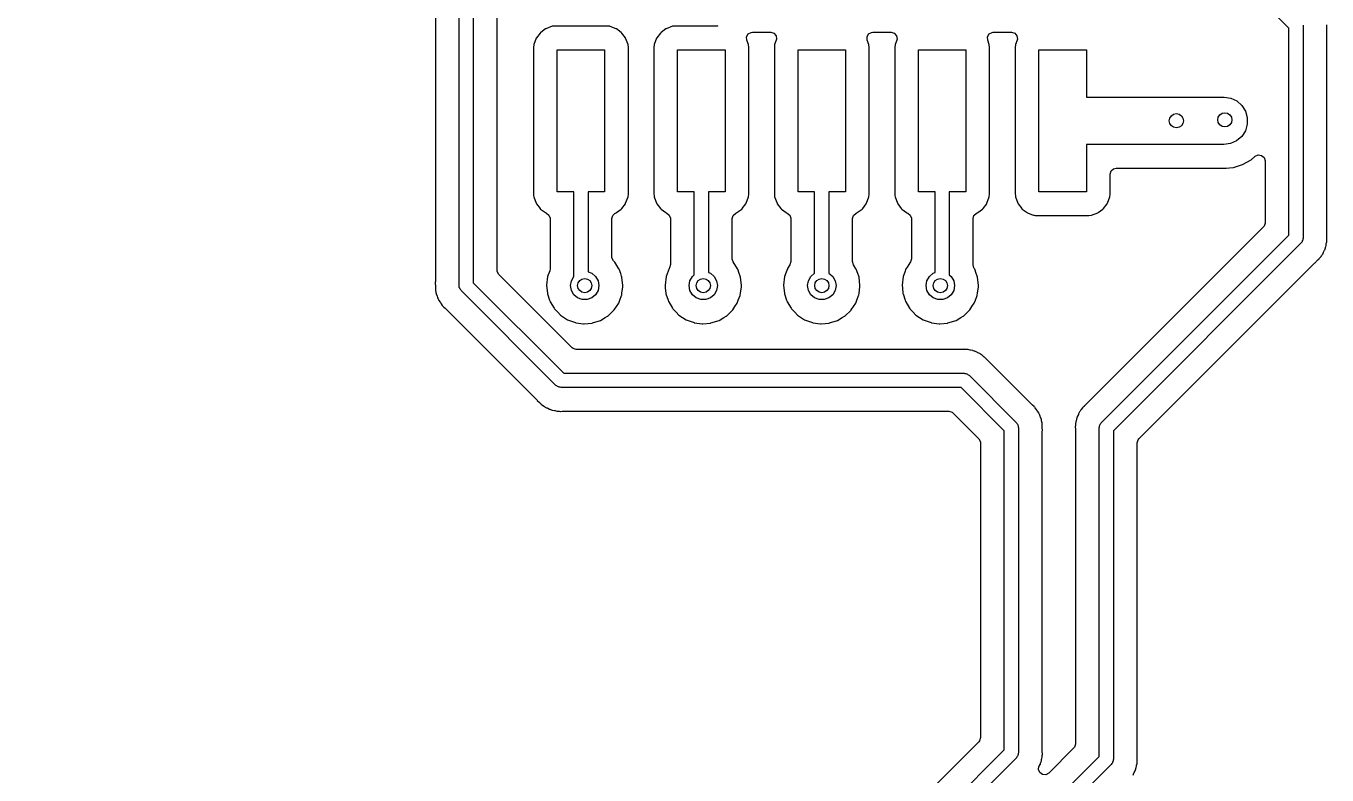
# Model space of a CAD drawing. Extents: x -3.92 to 3.92, y 0.02 to 7.83.
# Drawn here: x -2.236 to -1.155, y 1.798 to 2.42 of the extents above; entities that cross this region are included whole.
import ezdxf

# ---------------------------------------------------------------- set-up
doc = ezdxf.new("R2010")
doc.units = 0
doc.header["$MEASUREMENT"] = 0
doc.layers.add('BLACK', color=7, linetype='CONTINUOUS')

msp = doc.modelspace()

# ---------------------------------------------------------------- linework, layer by layer
at = {"layer": 'BLACK', "linetype": 'CONTINUOUS'}
for p, q in [((-1.89569, 2.49856), (-1.89569, 2.20791)), ((-1.87598, 2.20472), (-1.87598, 2.5)), ((-1.86417, 2.49755), (-1.86417, 2.20717)), ((-1.84447, 2.21739), (-1.84447, 2.48734)), ((-1.18701, 2.41881), (-1.20323, 2.43504)), ((-1.79876, 2.42023), (-1.80405, 2.41825)), ((-1.79845, 2.42026), (-1.79876, 2.42023)), ((-1.79649, 2.42048), (-1.79845, 2.42026)), ((-1.79845, 2.42026), (-1.79845, 2.42026)), ((-1.79635, 2.42049), (-1.79649, 2.42048)), ((-1.79649, 2.42048), (-1.79649, 2.42048)), ((-1.7748, 2.42049), (-1.79635, 2.42049)), ((-1.75325, 2.42049), (-1.7748, 2.42049)), ((-1.75312, 2.42048), (-1.75325, 2.42049)), ((-1.75115, 2.42026), (-1.75312, 2.42048)), ((-1.75312, 2.42048), (-1.75312, 2.42048)), ((-1.75084, 2.42023), (-1.75115, 2.42026)), ((-1.75115, 2.42026), (-1.75115, 2.42026)), ((-1.75055, 2.42012), (-1.75084, 2.42023)), ((-1.75039, 2.42006), (-1.75055, 2.42012)), ((-1.75055, 2.42012), (-1.75055, 2.42012)), ((-1.74556, 2.41825), (-1.75039, 2.42006)), ((-1.69876, 2.42023), (-1.70405, 2.41825)), ((-1.69845, 2.42026), (-1.69876, 2.42023)), ((-1.69649, 2.42048), (-1.69845, 2.42026)), ((-1.69845, 2.42026), (-1.69845, 2.42026)), ((-1.69635, 2.42049), (-1.69649, 2.42048)), ((-1.69649, 2.42048), (-1.69649, 2.42048)), ((-1.69567, 2.42049), (-1.69635, 2.42049)), ((-1.6616, 2.42049), (-1.69567, 2.42049)), ((-1.66125, 2.4205), (-1.6616, 2.42049)), ((-1.1752, 2.42126), (-1.1752, 2.24409)), ((-1.1554, 2.41883), (-1.15549, 2.42158)), ((-1.81195, 2.41035), (-1.81393, 2.40506)), ((-1.81174, 2.41063), (-1.81195, 2.41035)), ((-1.80878, 2.41458), (-1.81174, 2.41063)), ((-1.81174, 2.41063), (-1.81174, 2.41063)), ((-1.80856, 2.41486), (-1.80878, 2.41458)), ((-1.80819, 2.41514), (-1.80856, 2.41486)), ((-1.80433, 2.41804), (-1.80819, 2.41514)), ((-1.80405, 2.41825), (-1.80433, 2.41804)), ((-1.80433, 2.41804), (-1.80433, 2.41804)), ((-1.74528, 2.41804), (-1.74556, 2.41825)), ((-1.74141, 2.41514), (-1.74528, 2.41804)), ((-1.74528, 2.41804), (-1.74528, 2.41804)), ((-1.74104, 2.41486), (-1.74141, 2.41514)), ((-1.74083, 2.41458), (-1.74104, 2.41486)), ((-1.73787, 2.41063), (-1.74083, 2.41458)), ((-1.73766, 2.41035), (-1.73787, 2.41063)), ((-1.73787, 2.41063), (-1.73787, 2.41063)), ((-1.73568, 2.40506), (-1.73766, 2.41035)), ((-1.71195, 2.41035), (-1.71393, 2.40506)), ((-1.71174, 2.41063), (-1.71195, 2.41035)), ((-1.70878, 2.41458), (-1.71174, 2.41063)), ((-1.71174, 2.41063), (-1.71174, 2.41063)), ((-1.70856, 2.41486), (-1.70878, 2.41458)), ((-1.70819, 2.41514), (-1.70856, 2.41486)), ((-1.70433, 2.41804), (-1.70819, 2.41514)), ((-1.70405, 2.41825), (-1.70433, 2.41804)), ((-1.70433, 2.41804), (-1.70433, 2.41804)), ((-1.63722, 2.41142), (-1.63588, 2.41388)), ((-1.63701, 2.40863), (-1.63722, 2.41142)), ((-1.63588, 2.41388), (-1.63343, 2.41522)), ((-1.63343, 2.41522), (-1.63237, 2.41533)), ((-1.63237, 2.41533), (-1.61724, 2.41533)), ((-1.61724, 2.41533), (-1.61456, 2.41455)), ((-1.61456, 2.41455), (-1.61273, 2.41243)), ((-1.61273, 2.41243), (-1.61233, 2.40967)), ((-1.61233, 2.40967), (-1.61259, 2.40863)), ((-1.53722, 2.41142), (-1.53588, 2.41388)), ((-1.53701, 2.40863), (-1.53722, 2.41142)), ((-1.53588, 2.41388), (-1.53343, 2.41522)), ((-1.53343, 2.41522), (-1.53237, 2.41533)), ((-1.53237, 2.41533), (-1.51724, 2.41533)), ((-1.51724, 2.41533), (-1.51456, 2.41455)), ((-1.51456, 2.41455), (-1.51273, 2.41243)), ((-1.51273, 2.41243), (-1.51233, 2.40967)), ((-1.51233, 2.40967), (-1.51259, 2.40863)), ((-1.43722, 2.41142), (-1.43588, 2.41388)), ((-1.43701, 2.40863), (-1.43722, 2.41142)), ((-1.43588, 2.41388), (-1.43343, 2.41522)), ((-1.43343, 2.41522), (-1.43237, 2.41533)), ((-1.43237, 2.41533), (-1.41724, 2.41533)), ((-1.41724, 2.41533), (-1.41456, 2.41455)), ((-1.41456, 2.41455), (-1.41273, 2.41243)), ((-1.41273, 2.41243), (-1.41233, 2.40967)), ((-1.41233, 2.40967), (-1.41259, 2.40863)), ((-1.18701, 2.24654), (-1.18701, 2.41881)), ((-1.15549, 2.41807), (-1.15547, 2.41853)), ((-1.15549, 2.24554), (-1.15549, 2.41807)), ((-1.15547, 2.41853), (-1.1554, 2.41883)), ((-1.81393, 2.40506), (-1.81419, 2.40265)), ((-1.81419, 2.40265), (-1.81419, 2.28081)), ((-1.79449, 2.28268), (-1.79449, 2.40079)), ((-1.79449, 2.40079), (-1.75512, 2.40079)), ((-1.75512, 2.40079), (-1.75512, 2.28268)), ((-1.73541, 2.40265), (-1.73568, 2.40506)), ((-1.73541, 2.28081), (-1.73541, 2.40265)), ((-1.71393, 2.40506), (-1.71419, 2.40265)), ((-1.71419, 2.40265), (-1.71419, 2.28081)), ((-1.69449, 2.28268), (-1.69449, 2.40079)), ((-1.69449, 2.40079), (-1.65512, 2.40079)), ((-1.65512, 2.40079), (-1.65512, 2.28268)), ((-1.63568, 2.40506), (-1.63701, 2.40863)), ((-1.63541, 2.40265), (-1.63568, 2.40506)), ((-1.63541, 2.28081), (-1.63541, 2.40265)), ((-1.61393, 2.40506), (-1.61419, 2.40265)), ((-1.61419, 2.40265), (-1.61419, 2.28081)), ((-1.61259, 2.40863), (-1.61393, 2.40506)), ((-1.59449, 2.28268), (-1.59449, 2.40079)), ((-1.59449, 2.40079), (-1.55512, 2.40079)), ((-1.55512, 2.40079), (-1.55512, 2.28268)), ((-1.53568, 2.40506), (-1.53701, 2.40863)), ((-1.53541, 2.40265), (-1.53568, 2.40506)), ((-1.53541, 2.28081), (-1.53541, 2.40265)), ((-1.51393, 2.40506), (-1.51419, 2.40265)), ((-1.51419, 2.40265), (-1.51419, 2.28081)), ((-1.51259, 2.40863), (-1.51393, 2.40506)), ((-1.49449, 2.28268), (-1.49449, 2.40079)), ((-1.49449, 2.40079), (-1.45512, 2.40079)), ((-1.45512, 2.40079), (-1.45512, 2.28268)), ((-1.43568, 2.40506), (-1.43701, 2.40863)), ((-1.43541, 2.40265), (-1.43568, 2.40506)), ((-1.43541, 2.28081), (-1.43541, 2.40265)), ((-1.41393, 2.40506), (-1.41419, 2.40265)), ((-1.41419, 2.40265), (-1.41419, 2.3429)), ((-1.41259, 2.40863), (-1.41393, 2.40506)), ((-1.39449, 2.28268), (-1.39449, 2.40079)), ((-1.39449, 2.40079), (-1.35512, 2.40079)), ((-1.35512, 2.40079), (-1.35512, 2.36142)), ((-1.35512, 2.36142), (-1.24094, 2.36142)), ((-1.24094, 2.36142), (-1.2407, 2.36142)), ((-1.2407, 2.36142), (-1.23519, 2.36056)), ((-1.23519, 2.36056), (-1.23014, 2.35819)), ((-1.23014, 2.35819), (-1.22595, 2.35449)), ((-1.22595, 2.35449), (-1.22298, 2.34977)), ((-1.22298, 2.34977), (-1.22144, 2.3444)), ((-1.22144, 2.3444), (-1.22148, 2.33882)), ((-1.4142, 2.34264), (-1.41435, 2.3398)), ((-1.41435, 2.3398), (-1.41431, 2.33955)), ((-1.41431, 2.33955), (-1.41431, 2.33955)), ((-1.41431, 2.33955), (-1.41425, 2.33914)), ((-1.41425, 2.33914), (-1.41419, 2.33839)), ((-1.41419, 2.3429), (-1.4142, 2.34264)), ((-1.41419, 2.33839), (-1.41419, 2.28081)), ((-1.22308, 2.33348), (-1.22611, 2.32879)), ((-1.22148, 2.33882), (-1.22308, 2.33348)), ((-1.23542, 2.32284), (-1.24094, 2.32205)), ((-1.23034, 2.32515), (-1.23542, 2.32284)), ((-1.22611, 2.32879), (-1.23034, 2.32515)), ((-1.24094, 2.32205), (-1.35512, 2.32205)), ((-1.35512, 2.32205), (-1.35512, 2.28268)), ((-1.21835, 2.30922), (-1.2149, 2.31218)), ((-1.2149, 2.31218), (-1.21235, 2.31332)), ((-1.21235, 2.31332), (-1.20959, 2.31291)), ((-1.20959, 2.31291), (-1.20749, 2.31107)), ((-1.33463, 2.30006), (-1.33251, 2.30189)), ((-1.33251, 2.30189), (-1.33045, 2.30234)), ((-1.33045, 2.30234), (-1.23894, 2.30234)), ((-1.23894, 2.30234), (-1.23616, 2.30263)), ((-1.23616, 2.30263), (-1.23323, 2.30292)), ((-1.23323, 2.30292), (-1.23298, 2.30295)), ((-1.23323, 2.30292), (-1.23323, 2.30292)), ((-1.23298, 2.30295), (-1.22535, 2.30534)), ((-1.22535, 2.30534), (-1.21835, 2.30922)), ((-1.20749, 2.31107), (-1.20671, 2.30841)), ((-1.20671, 2.30841), (-1.20671, 2.25676)), ((-1.33541, 2.29738), (-1.33463, 2.30006)), ((-1.33541, 2.28081), (-1.33541, 2.29738)), ((-1.81419, 2.28081), (-1.81418, 2.28068)), ((-1.81418, 2.28068), (-1.81418, 2.28068)), ((-1.81418, 2.28068), (-1.81406, 2.27963)), ((-1.81406, 2.27963), (-1.81393, 2.2784)), ((-1.78071, 2.28268), (-1.79449, 2.28268)), ((-1.78071, 2.2123), (-1.78071, 2.28268)), ((-1.75512, 2.28268), (-1.7689, 2.28268)), ((-1.7689, 2.28268), (-1.7689, 2.2161)), ((-1.73568, 2.2784), (-1.73541, 2.28081)), ((-1.71419, 2.28081), (-1.71418, 2.28068)), ((-1.71418, 2.28068), (-1.71418, 2.28068)), ((-1.71418, 2.28068), (-1.71406, 2.27963)), ((-1.71406, 2.27963), (-1.71393, 2.2784)), ((-1.68071, 2.28268), (-1.69449, 2.28268)), ((-1.68071, 2.21363), (-1.68071, 2.28268)), ((-1.65512, 2.28268), (-1.6689, 2.28268)), ((-1.6689, 2.28268), (-1.6689, 2.21553)), ((-1.63568, 2.2784), (-1.63541, 2.28081)), ((-1.61419, 2.28081), (-1.61418, 2.28068)), ((-1.61418, 2.28068), (-1.61418, 2.28068)), ((-1.61418, 2.28068), (-1.61406, 2.27963)), ((-1.61406, 2.27963), (-1.61393, 2.2784)), ((-1.58071, 2.28268), (-1.59449, 2.28268)), ((-1.58071, 2.21495), (-1.58071, 2.28268)), ((-1.55512, 2.28268), (-1.5689, 2.28268)), ((-1.5689, 2.28268), (-1.5689, 2.21495)), ((-1.53568, 2.2784), (-1.53541, 2.28081)), ((-1.51419, 2.28081), (-1.51418, 2.28068)), ((-1.51418, 2.28068), (-1.51418, 2.28068)), ((-1.51418, 2.28068), (-1.51406, 2.27963)), ((-1.51406, 2.27963), (-1.51393, 2.2784)), ((-1.48071, 2.28268), (-1.49449, 2.28268)), ((-1.48071, 2.21553), (-1.48071, 2.28268)), ((-1.45512, 2.28268), (-1.4689, 2.28268)), ((-1.4689, 2.28268), (-1.4689, 2.21363)), ((-1.43568, 2.2784), (-1.43541, 2.28081)), ((-1.41419, 2.28081), (-1.41418, 2.28068)), ((-1.41418, 2.28068), (-1.41418, 2.28068)), ((-1.41418, 2.28068), (-1.41406, 2.27963)), ((-1.41406, 2.27963), (-1.41393, 2.2784)), ((-1.35512, 2.28268), (-1.39449, 2.28268)), ((-1.33568, 2.2784), (-1.33541, 2.28081)), ((-1.81393, 2.2784), (-1.81195, 2.27312)), ((-1.81195, 2.27312), (-1.81174, 2.27283)), ((-1.81174, 2.27283), (-1.81174, 2.27283)), ((-1.81174, 2.27283), (-1.80878, 2.26888)), ((-1.80878, 2.26888), (-1.80856, 2.2686)), ((-1.80856, 2.2686), (-1.80828, 2.26839)), ((-1.74132, 2.26839), (-1.74104, 2.2686)), ((-1.74104, 2.2686), (-1.74083, 2.26888)), ((-1.74083, 2.26888), (-1.73787, 2.27283)), ((-1.73787, 2.27283), (-1.73766, 2.27312)), ((-1.73787, 2.27283), (-1.73787, 2.27283)), ((-1.73766, 2.27312), (-1.73568, 2.2784)), ((-1.71393, 2.2784), (-1.71195, 2.27312)), ((-1.71195, 2.27312), (-1.71174, 2.27283)), ((-1.71174, 2.27283), (-1.71174, 2.27283)), ((-1.71174, 2.27283), (-1.70878, 2.26888)), ((-1.70878, 2.26888), (-1.70856, 2.2686)), ((-1.70856, 2.2686), (-1.70828, 2.26839)), ((-1.64132, 2.26839), (-1.64104, 2.2686)), ((-1.64104, 2.2686), (-1.64083, 2.26888)), ((-1.64083, 2.26888), (-1.63787, 2.27283)), ((-1.63787, 2.27283), (-1.63766, 2.27312)), ((-1.63787, 2.27283), (-1.63787, 2.27283)), ((-1.63766, 2.27312), (-1.63568, 2.2784)), ((-1.61393, 2.2784), (-1.61195, 2.27312)), ((-1.61195, 2.27312), (-1.61174, 2.27283)), ((-1.61174, 2.27283), (-1.61174, 2.27283)), ((-1.61174, 2.27283), (-1.60878, 2.26888)), ((-1.60878, 2.26888), (-1.60856, 2.2686)), ((-1.60856, 2.2686), (-1.60828, 2.26839)), ((-1.54132, 2.26839), (-1.54104, 2.2686)), ((-1.54104, 2.2686), (-1.54083, 2.26888)), ((-1.54083, 2.26888), (-1.53787, 2.27283)), ((-1.53787, 2.27283), (-1.53766, 2.27312)), ((-1.53787, 2.27283), (-1.53787, 2.27283)), ((-1.53766, 2.27312), (-1.53568, 2.2784)), ((-1.51393, 2.2784), (-1.51195, 2.27312)), ((-1.51195, 2.27312), (-1.51174, 2.27283)), ((-1.51174, 2.27283), (-1.51174, 2.27283)), ((-1.51174, 2.27283), (-1.50878, 2.26888)), ((-1.50878, 2.26888), (-1.50856, 2.2686)), ((-1.50856, 2.2686), (-1.50828, 2.26839)), ((-1.44132, 2.26839), (-1.44104, 2.2686)), ((-1.44104, 2.2686), (-1.44083, 2.26888)), ((-1.44083, 2.26888), (-1.43787, 2.27283)), ((-1.43787, 2.27283), (-1.43766, 2.27312)), ((-1.43787, 2.27283), (-1.43787, 2.27283)), ((-1.43766, 2.27312), (-1.43568, 2.2784)), ((-1.41393, 2.2784), (-1.41195, 2.27312)), ((-1.41195, 2.27312), (-1.41174, 2.27283)), ((-1.41174, 2.27283), (-1.41174, 2.27283)), ((-1.41174, 2.27283), (-1.40878, 2.26888)), ((-1.40878, 2.26888), (-1.40856, 2.2686)), ((-1.40856, 2.2686), (-1.40828, 2.26839)), ((-1.34132, 2.26839), (-1.34104, 2.2686)), ((-1.34104, 2.2686), (-1.34083, 2.26888)), ((-1.34083, 2.26888), (-1.33787, 2.27283)), ((-1.33787, 2.27283), (-1.33766, 2.27312)), ((-1.33787, 2.27283), (-1.33787, 2.27283)), ((-1.33766, 2.27312), (-1.33568, 2.2784)), ((-1.80828, 2.26839), (-1.80433, 2.26543)), ((-1.80433, 2.26543), (-1.80433, 2.26543)), ((-1.80433, 2.26543), (-1.80405, 2.26522)), ((-1.80405, 2.26522), (-1.80363, 2.26506)), ((-1.80363, 2.26506), (-1.80356, 2.26501)), ((-1.80356, 2.26501), (-1.80341, 2.26492)), ((-1.80341, 2.26492), (-1.80342, 2.2649)), ((-1.80342, 2.2649), (-1.8014, 2.26338)), ((-1.8014, 2.26338), (-1.80043, 2.26076)), ((-1.80043, 2.26076), (-1.80041, 2.26041)), ((-1.80041, 2.26041), (-1.80041, 2.21873)), ((-1.74919, 2.26041), (-1.74841, 2.2631)), ((-1.74919, 2.22888), (-1.74919, 2.26041)), ((-1.74841, 2.2631), (-1.74629, 2.26493)), ((-1.74629, 2.26493), (-1.74597, 2.26506)), ((-1.74597, 2.26506), (-1.74556, 2.26522)), ((-1.74556, 2.26522), (-1.74528, 2.26543)), ((-1.74528, 2.26543), (-1.74132, 2.26839)), ((-1.74528, 2.26543), (-1.74528, 2.26543)), ((-1.70828, 2.26839), (-1.70433, 2.26543)), ((-1.70433, 2.26543), (-1.70433, 2.26543)), ((-1.70433, 2.26543), (-1.70405, 2.26522)), ((-1.70405, 2.26522), (-1.70363, 2.26506)), ((-1.70363, 2.26506), (-1.70356, 2.26501)), ((-1.70356, 2.26501), (-1.70341, 2.26492)), ((-1.70341, 2.26492), (-1.70342, 2.2649)), ((-1.70342, 2.2649), (-1.7014, 2.26338)), ((-1.7014, 2.26338), (-1.70043, 2.26076)), ((-1.70043, 2.26076), (-1.70041, 2.26041)), ((-1.70041, 2.26041), (-1.70041, 2.22218)), ((-1.64919, 2.26041), (-1.64841, 2.2631)), ((-1.64919, 2.22714), (-1.64919, 2.26041)), ((-1.64841, 2.2631), (-1.64629, 2.26493)), ((-1.64629, 2.26493), (-1.64597, 2.26506)), ((-1.64597, 2.26506), (-1.64556, 2.26522)), ((-1.64556, 2.26522), (-1.64528, 2.26543)), ((-1.64528, 2.26543), (-1.64132, 2.26839)), ((-1.64528, 2.26543), (-1.64528, 2.26543)), ((-1.60828, 2.26839), (-1.60433, 2.26543)), ((-1.60433, 2.26543), (-1.60433, 2.26543)), ((-1.60433, 2.26543), (-1.60405, 2.26522)), ((-1.60405, 2.26522), (-1.60363, 2.26506)), ((-1.60363, 2.26506), (-1.60356, 2.26501)), ((-1.60356, 2.26501), (-1.60341, 2.26492)), ((-1.60341, 2.26492), (-1.60342, 2.2649)), ((-1.60342, 2.2649), (-1.6014, 2.26338)), ((-1.6014, 2.26338), (-1.60043, 2.26076)), ((-1.60043, 2.26076), (-1.60041, 2.26041)), ((-1.60041, 2.26041), (-1.60041, 2.22463)), ((-1.54919, 2.26041), (-1.54841, 2.2631)), ((-1.54919, 2.22464), (-1.54919, 2.26041)), ((-1.54841, 2.2631), (-1.54629, 2.26493)), ((-1.54629, 2.26493), (-1.54597, 2.26506)), ((-1.54597, 2.26506), (-1.54556, 2.26522)), ((-1.54556, 2.26522), (-1.54528, 2.26543)), ((-1.54528, 2.26543), (-1.54132, 2.26839)), ((-1.54528, 2.26543), (-1.54528, 2.26543)), ((-1.50828, 2.26839), (-1.50433, 2.26543)), ((-1.50433, 2.26543), (-1.50433, 2.26543)), ((-1.50433, 2.26543), (-1.50405, 2.26522)), ((-1.50405, 2.26522), (-1.50363, 2.26506)), ((-1.50363, 2.26506), (-1.50356, 2.26501)), ((-1.50356, 2.26501), (-1.50341, 2.26492)), ((-1.50341, 2.26492), (-1.50342, 2.2649)), ((-1.50342, 2.2649), (-1.5014, 2.26338)), ((-1.5014, 2.26338), (-1.50043, 2.26076)), ((-1.50043, 2.26076), (-1.50041, 2.26041)), ((-1.50041, 2.26041), (-1.50041, 2.22707)), ((-1.44919, 2.26041), (-1.44841, 2.2631)), ((-1.44919, 2.22212), (-1.44919, 2.26041)), ((-1.44841, 2.2631), (-1.44629, 2.26493)), ((-1.44629, 2.26493), (-1.44597, 2.26506)), ((-1.44597, 2.26506), (-1.44556, 2.26522)), ((-1.44556, 2.26522), (-1.44528, 2.26543)), ((-1.44528, 2.26543), (-1.44132, 2.26839)), ((-1.44528, 2.26543), (-1.44528, 2.26543)), ((-1.40828, 2.26839), (-1.40433, 2.26543)), ((-1.40433, 2.26543), (-1.40433, 2.26543)), ((-1.40433, 2.26543), (-1.40405, 2.26522)), ((-1.40405, 2.26522), (-1.40053, 2.2639)), ((-1.40053, 2.2639), (-1.39905, 2.26334)), ((-1.39905, 2.26334), (-1.39905, 2.26334)), ((-1.39905, 2.26334), (-1.39876, 2.26323)), ((-1.39876, 2.26323), (-1.39845, 2.2632)), ((-1.39845, 2.2632), (-1.39845, 2.2632)), ((-1.39845, 2.2632), (-1.3975, 2.2631)), ((-1.3975, 2.2631), (-1.39635, 2.26297)), ((-1.39635, 2.26297), (-1.37481, 2.26297)), ((-1.37481, 2.26297), (-1.35325, 2.26297)), ((-1.35325, 2.26297), (-1.35312, 2.26299)), ((-1.35312, 2.26299), (-1.35115, 2.2632)), ((-1.35312, 2.26299), (-1.35312, 2.26299)), ((-1.35115, 2.2632), (-1.35084, 2.26323)), ((-1.35115, 2.2632), (-1.35115, 2.2632)), ((-1.35084, 2.26323), (-1.34556, 2.26522)), ((-1.34556, 2.26522), (-1.34528, 2.26543)), ((-1.34528, 2.26543), (-1.34132, 2.26839)), ((-1.34528, 2.26543), (-1.34528, 2.26543)), ((-1.20817, 2.25325), (-1.35444, 2.10698)), ((-1.2075, 2.25408), (-1.20817, 2.25325)), ((-1.20671, 2.25676), (-1.2075, 2.25408)), ((-1.34276, 2.09079), (-1.18701, 2.24654)), ((-1.17693, 2.23992), (-1.33268, 2.08417)), ((-1.17654, 2.24059), (-1.17693, 2.23992)), ((-1.17599, 2.24114), (-1.17654, 2.24059)), ((-1.17579, 2.24189), (-1.17599, 2.24114)), ((-1.1754, 2.24257), (-1.17579, 2.24189)), ((-1.1752, 2.24409), (-1.1754, 2.24334)), ((-1.1754, 2.24334), (-1.1754, 2.24257)), ((-1.15664, 2.23613), (-1.15644, 2.23661)), ((-1.15644, 2.23661), (-1.15631, 2.23689)), ((-1.15644, 2.23661), (-1.15644, 2.23661)), ((-1.15631, 2.23689), (-1.15611, 2.23817)), ((-1.15611, 2.23817), (-1.15603, 2.23866)), ((-1.15603, 2.23866), (-1.15594, 2.23912)), ((-1.15594, 2.23912), (-1.15557, 2.24056)), ((-1.15557, 2.24056), (-1.15549, 2.24086)), ((-1.15557, 2.24056), (-1.15557, 2.24056)), ((-1.15547, 2.24507), (-1.15549, 2.24554)), ((-1.15549, 2.24169), (-1.15543, 2.24246)), ((-1.15549, 2.24086), (-1.15549, 2.24169)), ((-1.1553, 2.24328), (-1.15547, 2.24507)), ((-1.15543, 2.24246), (-1.15535, 2.24298)), ((-1.15535, 2.24298), (-1.1553, 2.24328)), ((-1.74908, 2.22784), (-1.74919, 2.22888)), ((-1.74775, 2.22538), (-1.74908, 2.22784)), ((-1.74699, 2.22462), (-1.74775, 2.22538)), ((-1.64917, 2.22665), (-1.64919, 2.22714)), ((-1.64829, 2.22448), (-1.64917, 2.22665)), ((-1.50041, 2.22707), (-1.5012, 2.22438)), ((-1.16424, 2.22464), (-1.16276, 2.22621)), ((-1.16276, 2.22621), (-1.16265, 2.22633)), ((-1.16265, 2.22633), (-1.16185, 2.22712)), ((-1.16185, 2.22712), (-1.16176, 2.22725)), ((-1.16176, 2.22725), (-1.16175, 2.22726)), ((-1.16176, 2.22725), (-1.16176, 2.22725)), ((-1.16175, 2.22726), (-1.16145, 2.22761)), ((-1.16145, 2.22761), (-1.16022, 2.22892)), ((-1.16022, 2.22892), (-1.15982, 2.22965)), ((-1.15982, 2.22965), (-1.15939, 2.2303)), ((-1.15939, 2.2303), (-1.15907, 2.23071)), ((-1.15907, 2.23071), (-1.15888, 2.23095)), ((-1.15907, 2.23071), (-1.15907, 2.23071)), ((-1.15888, 2.23095), (-1.15817, 2.2326)), ((-1.15817, 2.2326), (-1.15797, 2.23302)), ((-1.15797, 2.23302), (-1.15725, 2.23432)), ((-1.15725, 2.23432), (-1.1571, 2.23459)), ((-1.15725, 2.23432), (-1.15725, 2.23432)), ((-1.1571, 2.23459), (-1.1569, 2.2354)), ((-1.1569, 2.2354), (-1.15664, 2.23613)), ((-1.84436, 2.21633), (-1.84447, 2.21739)), ((-1.84302, 2.21388), (-1.84436, 2.21633)), ((-1.80071, 2.21704), (-1.80248, 2.21218)), ((-1.80041, 2.21873), (-1.80071, 2.21704)), ((-1.7689, 2.2161), (-1.76575, 2.21495)), ((-1.76575, 2.21495), (-1.76261, 2.21232)), ((-1.7468, 2.22442), (-1.74699, 2.22462)), ((-1.74699, 2.22462), (-1.74699, 2.22462)), ((-1.74665, 2.22419), (-1.7468, 2.22442)), ((-1.74322, 2.2187), (-1.74665, 2.22419)), ((-1.74305, 2.21843), (-1.74322, 2.2187)), ((-1.74179, 2.21481), (-1.74305, 2.21843)), ((-1.74097, 2.21244), (-1.74179, 2.21481)), ((-1.70164, 2.21883), (-1.70405, 2.21218)), ((-1.7012, 2.2195), (-1.70164, 2.21883)), ((-1.70041, 2.22218), (-1.7012, 2.2195)), ((-1.6689, 2.21553), (-1.66732, 2.21495)), ((-1.66732, 2.21495), (-1.66418, 2.21232)), ((-1.64837, 2.22442), (-1.64829, 2.22448)), ((-1.6448, 2.2187), (-1.64837, 2.22442)), ((-1.64463, 2.21843), (-1.6448, 2.2187)), ((-1.64337, 2.21481), (-1.64463, 2.21843)), ((-1.64254, 2.21244), (-1.64337, 2.21481)), ((-1.6043, 2.21584), (-1.60563, 2.21218)), ((-1.60331, 2.21857), (-1.6043, 2.21584)), ((-1.60321, 2.21883), (-1.60331, 2.21857)), ((-1.60331, 2.21857), (-1.60331, 2.21857)), ((-1.6012, 2.22194), (-1.60321, 2.21883)), ((-1.60041, 2.22463), (-1.6012, 2.22194)), ((-1.58385, 2.21232), (-1.58071, 2.21495)), ((-1.5689, 2.21495), (-1.56576, 2.21232)), ((-1.54844, 2.22201), (-1.54919, 2.22464)), ((-1.54639, 2.21873), (-1.54844, 2.22201)), ((-1.5462, 2.21843), (-1.54639, 2.21873)), ((-1.54494, 2.21481), (-1.5462, 2.21843)), ((-1.54412, 2.21244), (-1.54494, 2.21481)), ((-1.50587, 2.21584), (-1.5072, 2.21218)), ((-1.50488, 2.21857), (-1.50587, 2.21584)), ((-1.50479, 2.21883), (-1.50488, 2.21857)), ((-1.50488, 2.21857), (-1.50488, 2.21857)), ((-1.50395, 2.22012), (-1.50479, 2.21883)), ((-1.5012, 2.22438), (-1.50395, 2.22012)), ((-1.48543, 2.21232), (-1.48228, 2.21495)), ((-1.48228, 2.21495), (-1.48071, 2.21553)), ((-1.44844, 2.21949), (-1.44919, 2.22212)), ((-1.44817, 2.21906), (-1.44844, 2.21949)), ((-1.44778, 2.21843), (-1.44817, 2.21906)), ((-1.44652, 2.21481), (-1.44778, 2.21843)), ((-1.44569, 2.21244), (-1.44652, 2.21481)), ((-1.31152, 2.07746), (-1.16525, 2.22373)), ((-1.16525, 2.22373), (-1.16491, 2.22404)), ((-1.16491, 2.22404), (-1.16465, 2.2242)), ((-1.16465, 2.2242), (-1.16424, 2.22464)), ((-1.89571, 2.20746), (-1.89578, 2.20715)), ((-1.89578, 2.20715), (-1.89577, 2.20684)), ((-1.89577, 2.20684), (-1.89569, 2.2044)), ((-1.89569, 2.20791), (-1.89571, 2.20746)), ((-1.89569, 2.2044), (-1.89569, 2.20424)), ((-1.89569, 2.20424), (-1.89569, 2.20311)), ((-1.87578, 2.20397), (-1.87598, 2.20472)), ((-1.87578, 2.2032), (-1.87578, 2.20397)), ((-1.86417, 2.20717), (-1.78889, 2.13189)), ((-1.78218, 2.15305), (-1.84302, 2.21388)), ((-1.80248, 2.21218), (-1.80337, 2.20517)), ((-1.80337, 2.20517), (-1.80334, 2.20489)), ((-1.80334, 2.20489), (-1.80334, 2.20489)), ((-1.80334, 2.20489), (-1.80315, 2.20295)), ((-1.78346, 2.20472), (-1.78275, 2.20876)), ((-1.78275, 2.20068), (-1.78346, 2.20472)), ((-1.78275, 2.20876), (-1.78071, 2.2123)), ((-1.76261, 2.21232), (-1.76055, 2.20876)), ((-1.76055, 2.20876), (-1.75984, 2.20472)), ((-1.75984, 2.20472), (-1.76055, 2.20068)), ((-1.74073, 2.21175), (-1.74097, 2.21244)), ((-1.73994, 2.20472), (-1.74073, 2.21175)), ((-1.73997, 2.20368), (-1.73995, 2.20384)), ((-1.73995, 2.20384), (-1.73994, 2.20432)), ((-1.73994, 2.20457), (-1.73994, 2.20472)), ((-1.73994, 2.20432), (-1.73994, 2.20457)), ((-1.73994, 2.20457), (-1.73994, 2.20457)), ((-1.70405, 2.21218), (-1.70494, 2.20517)), ((-1.70494, 2.20517), (-1.70491, 2.20489)), ((-1.70491, 2.20489), (-1.70491, 2.20489)), ((-1.70491, 2.20489), (-1.70472, 2.20295)), ((-1.68504, 2.20472), (-1.68433, 2.20876)), ((-1.68433, 2.20068), (-1.68504, 2.20472)), ((-1.68433, 2.20876), (-1.68228, 2.21232)), ((-1.68228, 2.21232), (-1.68071, 2.21363)), ((-1.66418, 2.21232), (-1.66213, 2.20876)), ((-1.66213, 2.20876), (-1.66142, 2.20472)), ((-1.66142, 2.20472), (-1.66213, 2.20068)), ((-1.6423, 2.21175), (-1.64254, 2.21244)), ((-1.64151, 2.20472), (-1.6423, 2.21175)), ((-1.64155, 2.20368), (-1.64153, 2.20384)), ((-1.64153, 2.20384), (-1.64152, 2.20432)), ((-1.64152, 2.20457), (-1.64151, 2.20472)), ((-1.64152, 2.20432), (-1.64152, 2.20457)), ((-1.64152, 2.20457), (-1.64152, 2.20457)), ((-1.60563, 2.21218), (-1.60652, 2.20517)), ((-1.60652, 2.20517), (-1.60649, 2.20489)), ((-1.60649, 2.20489), (-1.60649, 2.20489)), ((-1.60649, 2.20489), (-1.6063, 2.20295)), ((-1.58661, 2.20472), (-1.5859, 2.20876)), ((-1.5859, 2.20068), (-1.58661, 2.20472)), ((-1.5859, 2.20876), (-1.58385, 2.21232)), ((-1.56576, 2.21232), (-1.5637, 2.20876)), ((-1.5637, 2.20876), (-1.56299, 2.20472)), ((-1.56299, 2.20472), (-1.5637, 2.20068)), ((-1.54388, 2.21175), (-1.54412, 2.21244)), ((-1.54309, 2.20472), (-1.54388, 2.21175)), ((-1.54312, 2.20368), (-1.5431, 2.20384)), ((-1.5431, 2.20384), (-1.54309, 2.20432)), ((-1.54309, 2.20457), (-1.54309, 2.20472)), ((-1.54309, 2.20432), (-1.54309, 2.20457)), ((-1.54309, 2.20457), (-1.54309, 2.20457)), ((-1.5072, 2.21218), (-1.50809, 2.20517)), ((-1.50809, 2.20517), (-1.50806, 2.20489)), ((-1.50806, 2.20489), (-1.50806, 2.20489)), ((-1.50806, 2.20489), (-1.50787, 2.20295)), ((-1.48819, 2.20472), (-1.48748, 2.20876)), ((-1.48748, 2.20068), (-1.48819, 2.20472)), ((-1.48748, 2.20876), (-1.48543, 2.21232)), ((-1.4689, 2.21363), (-1.46733, 2.21232)), ((-1.46733, 2.21232), (-1.46528, 2.20876)), ((-1.46528, 2.20876), (-1.46457, 2.20472)), ((-1.46457, 2.20472), (-1.46528, 2.20068)), ((-1.44545, 2.21175), (-1.44569, 2.21244)), ((-1.44466, 2.20472), (-1.44545, 2.21175)), ((-1.4447, 2.20368), (-1.44468, 2.20384)), ((-1.44468, 2.20384), (-1.44467, 2.20432)), ((-1.44467, 2.20432), (-1.44466, 2.20457)), ((-1.44466, 2.20457), (-1.44466, 2.20472)), ((-1.44466, 2.20457), (-1.44466, 2.20457)), ((-1.89569, 2.20311), (-1.89567, 2.20296)), ((-1.89567, 2.20296), (-1.89567, 2.20295)), ((-1.89567, 2.20295), (-1.89563, 2.20248)), ((-1.89563, 2.20248), (-1.89557, 2.20069)), ((-1.89557, 2.20069), (-1.89549, 2.20039)), ((-1.89549, 2.20039), (-1.89549, 2.20039)), ((-1.89549, 2.20039), (-1.89534, 2.19989)), ((-1.89534, 2.19989), (-1.89519, 2.19913)), ((-1.89519, 2.19913), (-1.89508, 2.1983)), ((-1.89508, 2.1983), (-1.89497, 2.19801)), ((-1.89497, 2.19801), (-1.89497, 2.19801)), ((-1.89497, 2.19801), (-1.89442, 2.19664)), ((-1.89442, 2.19664), (-1.89427, 2.1962)), ((-1.89427, 2.1962), (-1.89377, 2.19447)), ((-1.89377, 2.19447), (-1.89335, 2.19376)), ((-1.89335, 2.19376), (-1.893, 2.19306)), ((-1.893, 2.19306), (-1.8927, 2.19229)), ((-1.87539, 2.20252), (-1.87578, 2.2032)), ((-1.87519, 2.20177), (-1.87539, 2.20252)), ((-1.87464, 2.20122), (-1.87519, 2.20177)), ((-1.87425, 2.20055), (-1.87464, 2.20122)), ((-1.79551, 2.12181), (-1.87425, 2.20055)), ((-1.80315, 2.20295), (-1.80268, 2.19813)), ((-1.80268, 2.19813), (-1.80259, 2.19787)), ((-1.80259, 2.19787), (-1.80259, 2.19787)), ((-1.80259, 2.19787), (-1.80084, 2.19261)), ((-1.7807, 2.19713), (-1.78275, 2.20068)), ((-1.77756, 2.1945), (-1.7807, 2.19713)), ((-1.7737, 2.19309), (-1.77756, 2.1945)), ((-1.7696, 2.19309), (-1.7737, 2.19309)), ((-1.76575, 2.1945), (-1.7696, 2.19309)), ((-1.76261, 2.19713), (-1.76575, 2.1945)), ((-1.76055, 2.20068), (-1.76261, 2.19713)), ((-1.74255, 2.19258), (-1.74103, 2.19658)), ((-1.74103, 2.19658), (-1.74093, 2.19684)), ((-1.74103, 2.19658), (-1.74103, 2.19658)), ((-1.74093, 2.19684), (-1.74071, 2.19841)), ((-1.74071, 2.19841), (-1.73997, 2.20368)), ((-1.73997, 2.20368), (-1.73997, 2.20368)), ((-1.70472, 2.20295), (-1.70425, 2.19813)), ((-1.70425, 2.19813), (-1.70416, 2.19787)), ((-1.70416, 2.19787), (-1.70416, 2.19787)), ((-1.70416, 2.19787), (-1.70241, 2.19261)), ((-1.68228, 2.19713), (-1.68433, 2.20068)), ((-1.67913, 2.1945), (-1.68228, 2.19713)), ((-1.67528, 2.19309), (-1.67913, 2.1945)), ((-1.67118, 2.19309), (-1.67528, 2.19309)), ((-1.66732, 2.1945), (-1.67118, 2.19309)), ((-1.66418, 2.19713), (-1.66732, 2.1945)), ((-1.66213, 2.20068), (-1.66418, 2.19713)), ((-1.64413, 2.19258), (-1.64261, 2.19658)), ((-1.64261, 2.19658), (-1.64251, 2.19684)), ((-1.64261, 2.19658), (-1.64261, 2.19658)), ((-1.64251, 2.19684), (-1.64229, 2.19841)), ((-1.64229, 2.19841), (-1.64155, 2.20368)), ((-1.64155, 2.20368), (-1.64155, 2.20368)), ((-1.6063, 2.20295), (-1.60583, 2.19813)), ((-1.60583, 2.19813), (-1.60574, 2.19787)), ((-1.60574, 2.19787), (-1.60574, 2.19787)), ((-1.60574, 2.19787), (-1.60399, 2.19261)), ((-1.58385, 2.19713), (-1.5859, 2.20068)), ((-1.58071, 2.1945), (-1.58385, 2.19713)), ((-1.57685, 2.19309), (-1.58071, 2.1945)), ((-1.57275, 2.19309), (-1.57685, 2.19309)), ((-1.5689, 2.1945), (-1.57275, 2.19309)), ((-1.56576, 2.19713), (-1.5689, 2.1945)), ((-1.5637, 2.20068), (-1.56576, 2.19713)), ((-1.5457, 2.19258), (-1.54418, 2.19658)), ((-1.54418, 2.19658), (-1.54408, 2.19684)), ((-1.54418, 2.19658), (-1.54418, 2.19658)), ((-1.54408, 2.19684), (-1.54386, 2.19841)), ((-1.54386, 2.19841), (-1.54312, 2.20368)), ((-1.54312, 2.20368), (-1.54312, 2.20368)), ((-1.50787, 2.20295), (-1.5074, 2.19813)), ((-1.5074, 2.19813), (-1.50731, 2.19787)), ((-1.50731, 2.19787), (-1.50731, 2.19787)), ((-1.50731, 2.19787), (-1.50556, 2.19261)), ((-1.48543, 2.19713), (-1.48748, 2.20068)), ((-1.48228, 2.1945), (-1.48543, 2.19713)), ((-1.47843, 2.19309), (-1.48228, 2.1945)), ((-1.47433, 2.19309), (-1.47843, 2.19309)), ((-1.47047, 2.1945), (-1.47433, 2.19309)), ((-1.46733, 2.19713), (-1.47047, 2.1945)), ((-1.46528, 2.20068), (-1.46733, 2.19713)), ((-1.44728, 2.19258), (-1.44576, 2.19658)), ((-1.44576, 2.19658), (-1.44566, 2.19684)), ((-1.44576, 2.19658), (-1.44576, 2.19658)), ((-1.44566, 2.19684), (-1.44544, 2.19841)), ((-1.44544, 2.19841), (-1.4447, 2.20368)), ((-1.4447, 2.20368), (-1.4447, 2.20368)), ((-1.8927, 2.19229), (-1.89164, 2.19084)), ((-1.89164, 2.19084), (-1.89139, 2.19045)), ((-1.89139, 2.19045), (-1.89063, 2.18917)), ((-1.89063, 2.18917), (-1.89063, 2.18917)), ((-1.89063, 2.18917), (-1.89048, 2.1889)), ((-1.89048, 2.1889), (-1.88989, 2.18832)), ((-1.88989, 2.18832), (-1.88938, 2.18772)), ((-1.88938, 2.18772), (-1.8889, 2.18705)), ((-1.8889, 2.18705), (-1.88866, 2.18685)), ((-1.88866, 2.18685), (-1.88751, 2.18591)), ((-1.88751, 2.18591), (-1.88717, 2.1856)), ((-1.88717, 2.1856), (-1.8117, 2.11013)), ((-1.80084, 2.19261), (-1.80044, 2.19142)), ((-1.80044, 2.19142), (-1.8003, 2.19118)), ((-1.8003, 2.19118), (-1.79711, 2.18591)), ((-1.79711, 2.18591), (-1.79678, 2.18537)), ((-1.79678, 2.18537), (-1.79659, 2.18517)), ((-1.79659, 2.18517), (-1.79659, 2.18517)), ((-1.79659, 2.18517), (-1.7941, 2.1826)), ((-1.7941, 2.1826), (-1.79187, 2.18029)), ((-1.75248, 2.17946), (-1.74736, 2.18434)), ((-1.74736, 2.18434), (-1.74718, 2.1846)), ((-1.74718, 2.1846), (-1.74538, 2.18731)), ((-1.74538, 2.18731), (-1.74345, 2.19023)), ((-1.74345, 2.19023), (-1.74255, 2.19258)), ((-1.70241, 2.19261), (-1.70202, 2.19142)), ((-1.70202, 2.19142), (-1.70188, 2.19118)), ((-1.70188, 2.19118), (-1.69868, 2.18591)), ((-1.69868, 2.18591), (-1.69836, 2.18537)), ((-1.69836, 2.18537), (-1.69816, 2.18517)), ((-1.69816, 2.18517), (-1.69816, 2.18517)), ((-1.69816, 2.18517), (-1.69567, 2.1826)), ((-1.69567, 2.1826), (-1.69344, 2.18029)), ((-1.65405, 2.17946), (-1.64893, 2.18434)), ((-1.64893, 2.18434), (-1.64876, 2.1846)), ((-1.64876, 2.1846), (-1.64696, 2.18731)), ((-1.64696, 2.18731), (-1.64502, 2.19023)), ((-1.64502, 2.19023), (-1.64413, 2.19258)), ((-1.60399, 2.19261), (-1.60359, 2.19142)), ((-1.60359, 2.19142), (-1.60345, 2.19118)), ((-1.60345, 2.19118), (-1.60026, 2.18591)), ((-1.60026, 2.18591), (-1.59993, 2.18537)), ((-1.59993, 2.18537), (-1.59974, 2.18517)), ((-1.59974, 2.18517), (-1.59974, 2.18517)), ((-1.59974, 2.18517), (-1.59725, 2.1826)), ((-1.59725, 2.1826), (-1.59502, 2.18029)), ((-1.55563, 2.17946), (-1.55051, 2.18434)), ((-1.55051, 2.18434), (-1.55033, 2.1846)), ((-1.55033, 2.1846), (-1.54853, 2.18731)), ((-1.54853, 2.18731), (-1.5466, 2.19023)), ((-1.5466, 2.19023), (-1.5457, 2.19258)), ((-1.50556, 2.19261), (-1.50517, 2.19142)), ((-1.50517, 2.19142), (-1.50502, 2.19118)), ((-1.50502, 2.19118), (-1.50183, 2.18591)), ((-1.50183, 2.18591), (-1.50151, 2.18537)), ((-1.50151, 2.18537), (-1.50131, 2.18517)), ((-1.50131, 2.18517), (-1.50131, 2.18517)), ((-1.50131, 2.18517), (-1.49882, 2.1826)), ((-1.49882, 2.1826), (-1.49659, 2.18029)), ((-1.4572, 2.17946), (-1.45208, 2.18434)), ((-1.45208, 2.18434), (-1.45191, 2.1846)), ((-1.45191, 2.1846), (-1.45011, 2.18731)), ((-1.45011, 2.18731), (-1.44817, 2.19023)), ((-1.44817, 2.19023), (-1.44728, 2.19258)), ((-1.79187, 2.18029), (-1.78595, 2.17642)), ((-1.78595, 2.17642), (-1.77933, 2.17395)), ((-1.77933, 2.17395), (-1.77905, 2.17391)), ((-1.77905, 2.17391), (-1.77905, 2.17391)), ((-1.77905, 2.17391), (-1.77259, 2.17305)), ((-1.77259, 2.17305), (-1.77259, 2.17305)), ((-1.77259, 2.17305), (-1.77232, 2.17302)), ((-1.77232, 2.17302), (-1.77204, 2.17304)), ((-1.77204, 2.17304), (-1.76555, 2.17363)), ((-1.77204, 2.17304), (-1.77204, 2.17304)), ((-1.76555, 2.17363), (-1.76528, 2.17366)), ((-1.76555, 2.17363), (-1.76555, 2.17363)), ((-1.76528, 2.17366), (-1.75855, 2.17584)), ((-1.75855, 2.17584), (-1.75464, 2.17818)), ((-1.75464, 2.17818), (-1.75272, 2.17932)), ((-1.75272, 2.17932), (-1.75248, 2.17946)), ((-1.75272, 2.17932), (-1.75272, 2.17932)), ((-1.69344, 2.18029), (-1.68753, 2.17642)), ((-1.68753, 2.17642), (-1.6809, 2.17395)), ((-1.6809, 2.17395), (-1.68063, 2.17391)), ((-1.68063, 2.17391), (-1.68063, 2.17391)), ((-1.68063, 2.17391), (-1.67417, 2.17305)), ((-1.67417, 2.17305), (-1.67417, 2.17305)), ((-1.67417, 2.17305), (-1.67389, 2.17302)), ((-1.67389, 2.17302), (-1.67362, 2.17304)), ((-1.67362, 2.17304), (-1.66713, 2.17363)), ((-1.67362, 2.17304), (-1.67362, 2.17304)), ((-1.66713, 2.17363), (-1.66685, 2.17366)), ((-1.66713, 2.17363), (-1.66713, 2.17363)), ((-1.66685, 2.17366), (-1.66013, 2.17584)), ((-1.66013, 2.17584), (-1.65621, 2.17818)), ((-1.65621, 2.17818), (-1.65429, 2.17932)), ((-1.65429, 2.17932), (-1.65405, 2.17946)), ((-1.65429, 2.17932), (-1.65429, 2.17932)), ((-1.59502, 2.18029), (-1.5891, 2.17642)), ((-1.5891, 2.17642), (-1.58248, 2.17395)), ((-1.58248, 2.17395), (-1.5822, 2.17391)), ((-1.5822, 2.17391), (-1.5822, 2.17391)), ((-1.5822, 2.17391), (-1.57574, 2.17305)), ((-1.57574, 2.17305), (-1.57574, 2.17305)), ((-1.57574, 2.17305), (-1.57547, 2.17302)), ((-1.57547, 2.17302), (-1.57519, 2.17304)), ((-1.57519, 2.17304), (-1.5687, 2.17363)), ((-1.57519, 2.17304), (-1.57519, 2.17304)), ((-1.5687, 2.17363), (-1.56843, 2.17366)), ((-1.5687, 2.17363), (-1.5687, 2.17363)), ((-1.56843, 2.17366), (-1.5617, 2.17584)), ((-1.5617, 2.17584), (-1.55779, 2.17818)), ((-1.55779, 2.17818), (-1.55587, 2.17932)), ((-1.55587, 2.17932), (-1.55563, 2.17946)), ((-1.55587, 2.17932), (-1.55587, 2.17932)), ((-1.49659, 2.18029), (-1.49068, 2.17642)), ((-1.49068, 2.17642), (-1.48405, 2.17395)), ((-1.48405, 2.17395), (-1.48378, 2.17391)), ((-1.48378, 2.17391), (-1.48378, 2.17391)), ((-1.48378, 2.17391), (-1.47732, 2.17305)), ((-1.47732, 2.17305), (-1.47732, 2.17305)), ((-1.47732, 2.17305), (-1.47704, 2.17302)), ((-1.47704, 2.17302), (-1.47677, 2.17304)), ((-1.47677, 2.17304), (-1.47028, 2.17363)), ((-1.47677, 2.17304), (-1.47677, 2.17304)), ((-1.47028, 2.17363), (-1.47, 2.17366)), ((-1.47028, 2.17363), (-1.47028, 2.17363)), ((-1.47, 2.17366), (-1.46328, 2.17584)), ((-1.46328, 2.17584), (-1.45936, 2.17818)), ((-1.45936, 2.17818), (-1.45744, 2.17932)), ((-1.45744, 2.17932), (-1.4572, 2.17946)), ((-1.45744, 2.17932), (-1.45744, 2.17932)), ((-1.78136, 2.15238), (-1.78218, 2.15305)), ((-1.77868, 2.15159), (-1.78136, 2.15238)), ((-1.45813, 2.15159), (-1.77868, 2.15159)), ((-1.45767, 2.15162), (-1.45813, 2.15159)), ((-1.45619, 2.15176), (-1.45767, 2.15162)), ((-1.45588, 2.15179), (-1.45619, 2.15176)), ((-1.45511, 2.15166), (-1.45588, 2.15179)), ((-1.45506, 2.15166), (-1.45511, 2.15166)), ((-1.45429, 2.15159), (-1.45506, 2.15166)), ((-1.45346, 2.15159), (-1.45429, 2.15159)), ((-1.45316, 2.15152), (-1.45346, 2.15159)), ((-1.45172, 2.15115), (-1.45316, 2.15152)), ((-1.45316, 2.15152), (-1.45316, 2.15152)), ((-1.45126, 2.15105), (-1.45172, 2.15115)), ((-1.44949, 2.15077), (-1.45126, 2.15105)), ((-1.4492, 2.15065), (-1.44949, 2.15077)), ((-1.44873, 2.15044), (-1.4492, 2.15065)), ((-1.4492, 2.15065), (-1.4492, 2.15065)), ((-1.44799, 2.15019), (-1.44873, 2.15044)), ((-1.44749, 2.15006), (-1.44799, 2.15019)), ((-1.44719, 2.14999), (-1.44749, 2.15006)), ((-1.44749, 2.15006), (-1.44749, 2.15006)), ((-1.44562, 2.14912), (-1.44719, 2.14999)), ((-1.4452, 2.14892), (-1.44562, 2.14912)), ((-1.44355, 2.1482), (-1.4452, 2.14892)), ((-1.44331, 2.14801), (-1.44355, 2.1482)), ((-1.4429, 2.14769), (-1.44331, 2.14801)), ((-1.44331, 2.14801), (-1.44331, 2.14801)), ((-1.44225, 2.14727), (-1.4429, 2.14769)), ((-1.44189, 2.14707), (-1.44225, 2.14727)), ((-1.44152, 2.14687), (-1.44189, 2.14707)), ((-1.44021, 2.14564), (-1.44152, 2.14687)), ((-1.43986, 2.14534), (-1.44021, 2.14564)), ((-1.43985, 2.14533), (-1.43986, 2.14534)), ((-1.43972, 2.14523), (-1.43985, 2.14533)), ((-1.43985, 2.14533), (-1.43985, 2.14533)), ((-1.43892, 2.14443), (-1.43972, 2.14523)), ((-1.43881, 2.14432), (-1.43892, 2.14443)), ((-1.4368, 2.14244), (-1.43881, 2.14432)), ((-1.43664, 2.14218), (-1.4368, 2.14244)), ((-1.43633, 2.14184), (-1.43664, 2.14218)), ((-1.40023, 2.10574), (-1.43633, 2.14184)), ((-1.78889, 2.13189), (-1.45669, 2.13189)), ((-1.45669, 2.13189), (-1.45594, 2.13169)), ((-1.45594, 2.13169), (-1.45516, 2.13169)), ((-1.45516, 2.13169), (-1.45449, 2.1313)), ((-1.45449, 2.1313), (-1.45374, 2.1311)), ((-1.45374, 2.1311), (-1.45319, 2.13055)), ((-1.45319, 2.13055), (-1.45252, 2.13016)), ((-1.45252, 2.13016), (-1.41315, 2.09079)), ((-1.79484, 2.12142), (-1.79551, 2.12181)), ((-1.79429, 2.12087), (-1.79484, 2.12142)), ((-1.79354, 2.12067), (-1.79429, 2.12087)), ((-1.79287, 2.12028), (-1.79354, 2.12067)), ((-1.79209, 2.12028), (-1.79287, 2.12028)), ((-1.79134, 2.12008), (-1.79209, 2.12028)), ((-1.45914, 2.12008), (-1.79134, 2.12008)), ((-1.42323, 2.08417), (-1.45914, 2.12008)), ((-1.8117, 2.11013), (-1.81139, 2.10979)), ((-1.81139, 2.10979), (-1.81123, 2.10953)), ((-1.81123, 2.10953), (-1.811, 2.10932)), ((-1.811, 2.10932), (-1.811, 2.10932)), ((-1.811, 2.10932), (-1.80922, 2.10764)), ((-1.80922, 2.10764), (-1.80911, 2.10754)), ((-1.80911, 2.10754), (-1.80831, 2.10674)), ((-1.80831, 2.10674), (-1.80819, 2.10664)), ((-1.80819, 2.10664), (-1.80818, 2.10664)), ((-1.80818, 2.10664), (-1.80817, 2.10663)), ((-1.80817, 2.10663), (-1.80782, 2.10633)), ((-1.35478, 2.10667), (-1.35504, 2.1065)), ((-1.35444, 2.10698), (-1.35478, 2.10667)), ((-1.80782, 2.10633), (-1.80651, 2.1051)), ((-1.80651, 2.1051), (-1.80624, 2.10495)), ((-1.80624, 2.10495), (-1.80578, 2.1047)), ((-1.80578, 2.1047), (-1.80513, 2.10427)), ((-1.80513, 2.10427), (-1.80448, 2.10377)), ((-1.80448, 2.10377), (-1.80332, 2.10327)), ((-1.80332, 2.10327), (-1.80283, 2.10305)), ((-1.80283, 2.10305), (-1.80241, 2.10285)), ((-1.80241, 2.10285), (-1.80084, 2.10198)), ((-1.80084, 2.10198), (-1.80054, 2.10191)), ((-1.80054, 2.10191), (-1.80054, 2.10191)), ((-1.80054, 2.10191), (-1.80004, 2.10178)), ((-1.80004, 2.10178), (-1.7993, 2.10152)), ((-1.7993, 2.10152), (-1.79883, 2.10132)), ((-1.79883, 2.10132), (-1.79883, 2.10132)), ((-1.79883, 2.10132), (-1.79854, 2.1012)), ((-1.79854, 2.1012), (-1.79677, 2.10091)), ((-1.79677, 2.10091), (-1.79631, 2.10082)), ((-1.79631, 2.10082), (-1.79488, 2.10045)), ((-1.79488, 2.10045), (-1.79488, 2.10045)), ((-1.79488, 2.10045), (-1.79457, 2.10037)), ((-1.79457, 2.10037), (-1.79374, 2.10037)), ((-1.79374, 2.10037), (-1.79297, 2.10031)), ((-1.79297, 2.10031), (-1.79215, 2.10018)), ((-1.79215, 2.10018), (-1.79184, 2.10021)), ((-1.79184, 2.10021), (-1.79036, 2.10035)), ((-1.79036, 2.10035), (-1.7899, 2.10037)), ((-1.7899, 2.10037), (-1.46936, 2.10037)), ((-1.46936, 2.10037), (-1.46667, 2.09959)), ((-1.46667, 2.09959), (-1.46585, 2.09892)), ((-1.46585, 2.09892), (-1.44439, 2.07746)), ((-1.39989, 2.10543), (-1.40023, 2.10574)), ((-1.39851, 2.10428), (-1.39989, 2.10543)), ((-1.39832, 2.10403), (-1.39851, 2.10428)), ((-1.39802, 2.10361), (-1.39832, 2.10403)), ((-1.39751, 2.10302), (-1.39802, 2.10361)), ((-1.39693, 2.10244), (-1.39751, 2.10302)), ((-1.39677, 2.10217), (-1.39693, 2.10244)), ((-1.39601, 2.10089), (-1.39677, 2.10217)), ((-1.39576, 2.1005), (-1.39601, 2.10089)), ((-1.39565, 2.10035), (-1.39576, 2.1005)), ((-1.3947, 2.09905), (-1.39565, 2.10035)), ((-1.39459, 2.09876), (-1.3947, 2.09905)), ((-1.3944, 2.09828), (-1.39459, 2.09876)), ((-1.39405, 2.09758), (-1.3944, 2.09828)), ((-1.39379, 2.09713), (-1.39405, 2.09758)), ((-1.39363, 2.09687), (-1.39379, 2.09713)), ((-1.39379, 2.09713), (-1.39379, 2.09713)), ((-1.39355, 2.09657), (-1.39363, 2.09687)), ((-1.39313, 2.09514), (-1.39355, 2.09657)), ((-1.39355, 2.09657), (-1.39355, 2.09657)), ((-1.36266, 2.09581), (-1.36279, 2.09531)), ((-1.36258, 2.09612), (-1.36266, 2.09581)), ((-1.36266, 2.09581), (-1.36266, 2.09581)), ((-1.36172, 2.09769), (-1.36258, 2.09612)), ((-1.36151, 2.09811), (-1.36172, 2.09769)), ((-1.36123, 2.09876), (-1.36151, 2.09811)), ((-1.3608, 2.09975), (-1.36123, 2.09876)), ((-1.36029, 2.10041), (-1.3608, 2.09975)), ((-1.35987, 2.10106), (-1.36029, 2.10041)), ((-1.35962, 2.10151), (-1.35987, 2.10106)), ((-1.35947, 2.10179), (-1.35962, 2.10151)), ((-1.35824, 2.10309), (-1.35947, 2.10179)), ((-1.35794, 2.10345), (-1.35824, 2.10309)), ((-1.35793, 2.10346), (-1.35794, 2.10345)), ((-1.35783, 2.10358), (-1.35793, 2.10346)), ((-1.35793, 2.10346), (-1.35793, 2.10346)), ((-1.35703, 2.10438), (-1.35783, 2.10358)), ((-1.35692, 2.1045), (-1.35703, 2.10438)), ((-1.35525, 2.10628), (-1.35692, 2.1045)), ((-1.35504, 2.1065), (-1.35525, 2.10628)), ((-1.35525, 2.10628), (-1.35525, 2.10628)), ((-1.41315, 2.09079), (-1.41276, 2.09012)), ((-1.41276, 2.09012), (-1.41221, 2.08957)), ((-1.41221, 2.08957), (-1.41201, 2.08882)), ((-1.41201, 2.08882), (-1.41162, 2.08814)), ((-1.41162, 2.08814), (-1.41162, 2.08737)), ((-1.41162, 2.08737), (-1.41142, 2.08661)), ((-1.41142, 2.08661), (-1.41142, 1.81654)), ((-1.39298, 2.0947), (-1.39313, 2.09514)), ((-1.39243, 2.09332), (-1.39298, 2.0947)), ((-1.39232, 2.09303), (-1.39243, 2.09332)), ((-1.39228, 2.09272), (-1.39232, 2.09303)), ((-1.39222, 2.09221), (-1.39228, 2.09272)), ((-1.39228, 2.09272), (-1.39228, 2.09272)), ((-1.39206, 2.09145), (-1.39222, 2.09221)), ((-1.39183, 2.09065), (-1.39206, 2.09145)), ((-1.39177, 2.08894), (-1.39183, 2.09065)), ((-1.39177, 2.08886), (-1.39177, 2.08894)), ((-1.39173, 2.08839), (-1.39177, 2.08886)), ((-1.39171, 2.08823), (-1.39173, 2.08839)), ((-1.39171, 2.08709), (-1.39171, 2.08823)), ((-1.39171, 2.08694), (-1.39171, 2.08709)), ((-1.39162, 2.08418), (-1.39171, 2.08694)), ((-1.36425, 2.08824), (-1.36438, 2.08743)), ((-1.36438, 2.08743), (-1.36435, 2.08711)), ((-1.36435, 2.08711), (-1.36421, 2.08564)), ((-1.36419, 2.08902), (-1.36425, 2.08824)), ((-1.36421, 2.08564), (-1.36419, 2.08517)), ((-1.36412, 2.09015), (-1.36419, 2.08985)), ((-1.36419, 2.08985), (-1.36419, 2.08902)), ((-1.36419, 2.08517), (-1.36419, 1.82369)), ((-1.36375, 2.09159), (-1.36412, 2.09015)), ((-1.36412, 2.09015), (-1.36412, 2.09015)), ((-1.36365, 2.09204), (-1.36375, 2.09159)), ((-1.36363, 2.09221), (-1.36365, 2.09204)), ((-1.36337, 2.09382), (-1.36363, 2.09221)), ((-1.36325, 2.0941), (-1.36337, 2.09382)), ((-1.36304, 2.09458), (-1.36325, 2.0941)), ((-1.36325, 2.0941), (-1.36325, 2.0941)), ((-1.36279, 2.09531), (-1.36304, 2.09458)), ((-1.34449, 2.08661), (-1.34429, 2.08737)), ((-1.34449, 1.81347), (-1.34449, 2.08661)), ((-1.34429, 2.08814), (-1.3439, 2.08882)), ((-1.34429, 2.08737), (-1.34429, 2.08814)), ((-1.3439, 2.08882), (-1.3437, 2.08957)), ((-1.3437, 2.08957), (-1.34315, 2.09012)), ((-1.34315, 2.09012), (-1.34276, 2.09079)), ((-1.44439, 2.07746), (-1.44305, 2.07501)), ((-1.44305, 2.07501), (-1.44293, 2.07395)), ((-1.42323, 1.81898), (-1.42323, 2.08417)), ((-1.39171, 2.08343), (-1.39169, 2.08388)), ((-1.39171, 1.81798), (-1.39171, 2.08343)), ((-1.39169, 2.08388), (-1.39162, 2.08418)), ((-1.33268, 2.08417), (-1.33268, 1.81102)), ((-1.31297, 2.07395), (-1.31218, 2.07663)), ((-1.31218, 2.07663), (-1.31152, 2.07746)), ((-1.44293, 2.07395), (-1.44293, 1.8292)), ((-1.31297, 1.81247), (-1.31297, 2.07395)), ((-1.44439, 1.82569), (-2.61309, 0.656984)), ((-1.44372, 1.82652), (-1.44439, 1.82569)), ((-1.44293, 1.8292), (-1.44372, 1.82652)), ((-2.60638, 0.635827), (-1.42323, 1.81898)), ((-1.41162, 1.81501), (-1.41201, 1.81433)), ((-1.41142, 1.81654), (-1.41162, 1.81578)), ((-1.41162, 1.81578), (-1.41162, 1.81501)), ((-1.39169, 1.81751), (-1.39171, 1.81798)), ((-1.39171, 1.81413), (-1.39165, 1.81491)), ((-1.39152, 1.81572), (-1.39169, 1.81751)), ((-1.39165, 1.81491), (-1.39157, 1.81542)), ((-1.39157, 1.81542), (-1.39152, 1.81572)), ((-1.36565, 1.82018), (-1.38638, 1.79944)), ((-1.36498, 1.821), (-1.36565, 1.82018)), ((-1.36419, 1.82369), (-1.36498, 1.821)), ((-2.6026, 0.555357), (-1.34449, 1.81347)), ((-1.41315, 1.81236), (-2.59976, 0.625745)), ((-1.33441, 1.80685), (-2.59252, 0.548735)), ((-1.41276, 1.81303), (-1.41315, 1.81236)), ((-1.41221, 1.81358), (-1.41276, 1.81303)), ((-1.41201, 1.81433), (-1.41221, 1.81358)), ((-1.39484, 1.80259), (-1.39444, 1.80492)), ((-1.39444, 1.80492), (-1.39439, 1.80504)), ((-1.39439, 1.80504), (-1.39419, 1.80546)), ((-1.39419, 1.80546), (-1.39347, 1.80676)), ((-1.39347, 1.80676), (-1.39332, 1.80703)), ((-1.39347, 1.80676), (-1.39347, 1.80676)), ((-1.39332, 1.80703), (-1.39312, 1.80784)), ((-1.39312, 1.80784), (-1.39286, 1.80857)), ((-1.39286, 1.80857), (-1.39266, 1.80905)), ((-1.39266, 1.80905), (-1.39253, 1.80933)), ((-1.39253, 1.80933), (-1.39249, 1.80964)), ((-1.39249, 1.80964), (-1.39225, 1.81111)), ((-1.39249, 1.80964), (-1.39249, 1.80964)), ((-1.39225, 1.81111), (-1.39216, 1.81156)), ((-1.39216, 1.81156), (-1.39179, 1.813)), ((-1.39179, 1.813), (-1.39171, 1.8133)), ((-1.39179, 1.813), (-1.39179, 1.813)), ((-1.39171, 1.8133), (-1.39171, 1.81413)), ((-1.33402, 1.80752), (-1.33441, 1.80685)), ((-1.33347, 1.80807), (-1.33402, 1.80752)), ((-1.33327, 1.80882), (-1.33347, 1.80807)), ((-1.33288, 1.8095), (-1.33327, 1.80882)), ((-1.33268, 1.81102), (-1.33288, 1.81027)), ((-1.33288, 1.81027), (-1.33288, 1.8095)), ((-1.31379, 1.80382), (-1.31351, 1.80559)), ((-1.31351, 1.80559), (-1.31342, 1.80605)), ((-1.31342, 1.80605), (-1.31305, 1.80749)), ((-1.31305, 1.80749), (-1.31297, 1.80779)), ((-1.31305, 1.80749), (-1.31305, 1.80749)), ((-1.31295, 1.812), (-1.31297, 1.81247)), ((-1.31297, 1.80862), (-1.31291, 1.80939)), ((-1.31297, 1.80779), (-1.31297, 1.80862)), ((-1.31278, 1.81021), (-1.31295, 1.812)), ((-1.31291, 1.80939), (-1.31283, 1.8099)), ((-1.31283, 1.8099), (-1.31278, 1.81021)), ((-1.39386, 1.79997), (-1.39484, 1.80259)), ((-1.39163, 1.7983), (-1.39386, 1.79997)), ((-1.38884, 1.7981), (-1.39163, 1.7983)), ((-1.38638, 1.79944), (-1.38884, 1.7981)), ((-1.31636, 1.79788), (-1.31565, 1.79953)), ((-1.31565, 1.79953), (-1.31545, 1.79995)), ((-1.31545, 1.79995), (-1.31458, 1.80152)), ((-1.31458, 1.80152), (-1.31438, 1.80232)), ((-1.31438, 1.80232), (-1.31412, 1.80306)), ((-1.31412, 1.80306), (-1.31392, 1.80354)), ((-1.31392, 1.80354), (-1.31379, 1.80382)), ((-1.31392, 1.80354), (-1.31392, 1.80354))]:
    msp.add_line(p, q, dxfattribs=at)
at = {"layer": 'BLACK'}
for centre in [(-1.28031, 2.34173), (-1.24016, 2.34252), (-1.77165, 2.20472), (-1.67323, 2.20472), (-1.5748, 2.20472), (-1.47638, 2.20472)]:
    msp.add_circle(centre, 0.005906, dxfattribs=at)

doc.saveas('drawing.dxf')
